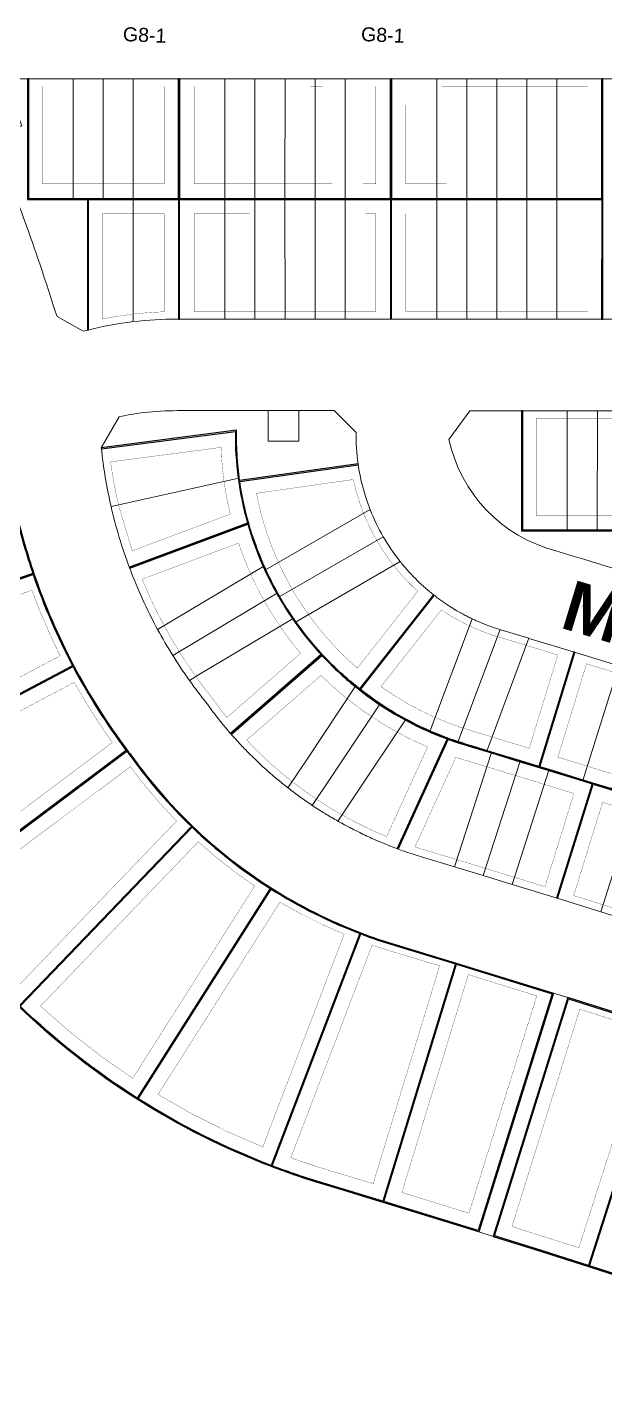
# Model space of a CAD drawing. Header units: centimetres. Extents: x -6122352 to 7132207, y -1694241 to 1947892.
# Drawn here: x 29379 to 144818, y -410151 to -140403 of the extents above; entities that cross this region are included whole.
import ezdxf

# ---------------------------------------------------------------- set-up
doc = ezdxf.new("R2010")
doc.units = ezdxf.units.CM
doc.header["$MEASUREMENT"] = 0
doc.linetypes.add('XR-AR-END-SETTING OUT PLAN$0$23261-XR-AR-SI-GF$0$HIDDEN', pattern=[0.375, 0.25, -0.125])
for name, color, linetype, lineweight, true_color in [('08-Compound Wall-2', 6, 'Continuous', 25, 0xff00ff), ('23585-XR-AR-DAMAC PLOT LIMITS$0$1-End units', 7, 'Continuous', 5, 0xf8991e), ('23585-XR-AR-DAMAC PLOT LIMITS$0$1-Open Space', 7, 'Continuous', 5, 0x90cf5a), ('23585-XR-AR-DAMAC PLOT LIMITS$0$1-Utility', 7, 'Continuous', 5, 0x8db1ff)]:
    doc.layers.add(name, color=color, linetype=linetype, lineweight=lineweight, true_color=true_color)
for name, color, linetype, lineweight in [('23585-XR-AR-BOUNDARY WALLS AND SETBACKS$0$A-ANNO-TEXT', 3, 'Continuous', 25), ('23585-XR-AR-DAMAC PLOT LIMITS$0$1-Mid units', 41, 'Continuous', 5), ('23585-XR-AR-DAMAC PLOT LIMITS$0$1-V75', 142, 'Continuous', 5), ('A-ANNO-TEXT', 3, 'Continuous', 25)]:
    doc.layers.add(name, color=color, linetype=linetype, lineweight=lineweight)
for name, color, linetype in [('23585-XR-AR-BOUNDARY WALLS AND SETBACKS$0$cluster name', 2, 'Continuous'), ('23585-XR-AR-BOUNDARY WALLS AND SETBACKS$0$setback', 7, 'XR-AR-END-SETTING OUT PLAN$0$23261-XR-AR-SI-GF$0$HIDDEN'), ('@MI-REF LAYER', 7, 'Continuous'), ('@MI-TYPE-01', 30, 'Continuous')]:
    doc.layers.add(name, color=color, linetype=linetype)
doc.styles.add('23585-XR-AR-BOUNDARY WALLS AND SETBACKS$0$Arial', font='arialbd.ttf')
doc.styles.add('23585-XR-AR-MALDIVE-2$0$Arial', font='arialbd.ttf')

# ---------------------------------------------------------------- blocks, each defined once
blk = doc.blocks.new('23585-XR-AR-BOUNDARY WALLS AND SETBACKS$0$A$Cfa569a08')
at = {"layer": '23585-XR-AR-BOUNDARY WALLS AND SETBACKS$0$cluster name', "style": '23585-XR-AR-BOUNDARY WALLS AND SETBACKS$0$Arial'}
blk.add_text('Maldives 3', height=10, rotation=30.6218, dxfattribs=at).set_placement((496675.23, 2768820.96))
blk = doc.blocks.new('23585-XR-AR-BOUNDARY WALLS AND SETBACKS')
at = {"layer": '08-Compound Wall-2'}
for p, q in [((496611.83, 2768878.57), (496617.88, 2768885.17)), ((496611.98, 2768878.44), (496618.02, 2768885.04)), ((496607.78, 2768874.15), (496611.83, 2768878.57)), ((496607.93, 2768874.01), (496611.98, 2768878.44)), ((496603.72, 2768869.73), (496607.78, 2768874.15)), ((496603.87, 2768869.59), (496607.93, 2768874.01)), ((496571.88, 2768870.35), (496589.5, 2768854.21)), ((496599.67, 2768865.3), (496603.72, 2768869.73)), ((496599.82, 2768865.17), (496603.87, 2768869.59)), ((496595.62, 2768860.88), (496599.67, 2768865.3)), ((496595.77, 2768860.74), (496599.82, 2768865.17)), ((496589.5, 2768854.21), (496595.62, 2768860.88)), ((496589.65, 2768854.07), (496595.77, 2768860.74)), ((496607.27, 2768837.92), (496589.65, 2768854.07)), ((496554.83, 2768816.06), (496560.94, 2768822.74)), ((496560.94, 2768822.74), (496578.56, 2768806.59)), ((496550.77, 2768811.64), (496554.83, 2768816.06)), ((496548.78, 2768809.46), (496550.77, 2768811.64))]:
    blk.add_line(p, q, dxfattribs=at)
for points in [[(496638.46, 2768844.87), (496638.32, 2768844.72), (496656.02, 2768828.51), (496662.2, 2768835.26), (496666.25, 2768839.68), (496670.31, 2768844.11)], [(496638.46, 2768844.87), (496656.01, 2768828.79), (496662.05, 2768835.39), (496666.11, 2768839.82), (496670.16, 2768844.24), (496674.21, 2768848.66), (496678.27, 2768853.09), (496682.32, 2768857.51), (496686.37, 2768861.93), (496690.43, 2768866.36), (496694.48, 2768870.78), (496700.66, 2768877.53), (496706.84, 2768884.28), (496710.9, 2768888.7), (496714.95, 2768893.12), (496719, 2768897.55), (496723.06, 2768901.97), (496727.11, 2768906.4), (496731.16, 2768910.82), (496735.22, 2768915.24), (496739.27, 2768919.67), (496745.32, 2768926.26), (496727.77, 2768942.34)], [(496543.31, 2768839.16), (496560.93, 2768823.02), (496567.04, 2768829.69), (496571.09, 2768834.11), (496575.15, 2768838.54), (496579.2, 2768842.96), (496583.25, 2768847.39), (496589.37, 2768854.06), (496571.75, 2768870.2)], [(496571.88, 2768870.35), (496571.81, 2768870.28), (496571.75, 2768870.2)], [(496578.7, 2768806.74), (496561.07, 2768822.88), (496567.19, 2768829.56), (496571.24, 2768833.98), (496575.3, 2768838.4), (496579.35, 2768842.83), (496583.4, 2768847.25), (496589.52, 2768853.92), (496607.14, 2768837.78)], [(496543.31, 2768839.16), (496543.24, 2768839.09), (496543.17, 2768839.02)], [(496548.63, 2768809.6), (496550.62, 2768811.77), (496554.68, 2768816.2), (496560.79, 2768822.87), (496543.17, 2768839.02)], [(496715.06, 2768784.22), (496703.01, 2768804.86), (496706.34, 2768806.8), (496710.97, 2768809.49), (496711.53, 2768809.81), (496716.48, 2768812.67), (496721.65, 2768815.65), (496726.57, 2768818.47), (496729.86, 2768820.35), (496731.78, 2768821.45), (496737.81, 2768824.88), (496739.78, 2768825.99), (496751.56, 2768805.19)], [(496578.56, 2768806.59), (496578.63, 2768806.66), (496578.7, 2768806.74)]]:
    blk.add_lwpolyline(points, dxfattribs=at)
for points in [[(496706.24, 2768806.97), (496702.82, 2768804.98), (496701.05, 2768803.95), (496694.93, 2768800.36), (496693.25, 2768799.37), (496681.13, 2768819.97), (496681.04, 2768819.92), (496680.96, 2768819.87), (496693.07, 2768799.27), (496689.76, 2768797.31), (496684.59, 2768794.26), (496681.35, 2768792.34), (496680.04, 2768791.56, -0.014895), (496676.67, 2768789.69), (496676.05, 2768789.38, -0.023271), (496670.57, 2768786.93, -0.05204), (496657.65, 2768783.37), (496653.76, 2768806.95, -0.000615), (496653.67, 2768806.94), (496653.57, 2768806.92), (496657.46, 2768783.34, -0.003565), (496656.55, 2768783.2, -0.035813), (496647.34, 2768782.49, -0.032495), (496638.97, 2768783, -0.00319), (496638.15, 2768783.11, -0.020049), (496633.06, 2768784.03, -0.003168), (496632.26, 2768784.21, -0.020019), (496627.29, 2768785.59, -0.003257), (496626.49, 2768785.86, -0.035157), (496618.12, 2768789.34, -0.03313), (496610.75, 2768793.67), (496624.25, 2768813.39)], [(496624.08, 2768813.5), (496610.58, 2768793.78, -0.039062), (496602.74, 2768800.1), (496587.13, 2768777.81, 0.000256), (496587.21, 2768777.75, -0.000256)], [(496686.26, 2768767.39), (496676.85, 2768789.56, 0.014538), (496680.14, 2768791.39), (496681.46, 2768792.17), (496684.69, 2768794.09), (496689.86, 2768797.14), (496693.26, 2768799.15), (496695.03, 2768800.19), (496701.15, 2768803.77), (496702.84, 2768804.76), (496714.88, 2768784.11)], [(496587.29, 2768777.69), (496602.77, 2768799.79, 0.071806), (496617.95, 2768789.2), (496608.5, 2768765.84)], [(496608.69, 2768765.76), (496618.12, 2768789.11, 0.034738), (496626.42, 2768785.67, 0.003257), (496627.23, 2768785.4, 0.020019), (496632.22, 2768784.01, 0.003168), (496633.02, 2768783.83, 0.020049), (496638.13, 2768782.91, 0.00319), (496638.95, 2768782.8, 0.032097), (496647.24, 2768782.29), (496646.66, 2768758.31)], [(496646.86, 2768758.3), (496647.44, 2768782.29, 0.035437), (496656.58, 2768783, 0.003953), (496657.59, 2768783.16, 0.052031), (496670.55, 2768786.71), (496670.55, 2768786.71, 0.023669), (496676.14, 2768789.2), (496676.67, 2768789.47), (496686.08, 2768767.3)], [(496596.58, 2768750.91, 0.039298), (496615.47, 2768744.36, 0.039298), (496635.16, 2768740.84, 0.003624), (496637, 2768740.67, 0.045416), (496655.15, 2768740.19, 0.05005), (496674.88, 2768743.46, 0.05005), (496693.57, 2768750.58, 0.018202), (496699.97, 2768754.08), (496710.9, 2768760.56), (496728.43, 2768770.83), (496753.56, 2768727.6), (496736.31, 2768717.5), (496731.03, 2768714.37), (496730.92, 2768714.31), (496730.71, 2768714.18), (496725.54, 2768711.11, -0.018189), (496715.95, 2768705.87, -0.049937), (496687.94, 2768695.19, -0.050015), (496658.36, 2768690.29, -0.043984)], [(496585.78, 2768756.26, 0.023636), (496596.58, 2768750.91)]]:
    blk.add_lwpolyline(points, format="xyb", dxfattribs=at)
for points in [[(496766.34, 2768792.53), (496748.68, 2768782.5), (496731.03, 2768772.33), (496756.16, 2768729.11), (496763.75, 2768733.5), (496773.49, 2768739.09), (496791.16, 2768749.12), (496808.34, 2768758.73), (496825.86, 2768768.38), (496843.44, 2768777.92), (496848.97, 2768780.89), (496848.97, 2768780.89), (496849, 2768780.91), (496849.11, 2768780.96), (496854.57, 2768783.88), (496861.08, 2768787.34), (496878.77, 2768796.66), (496896.53, 2768805.86), (496873.66, 2768850.33), (496855.63, 2768840.98), (496837.65, 2768831.52), (496819.73, 2768821.94), (496801.87, 2768812.25), (496784.08, 2768802.44)], [(496766.36, 2768792.3), (496790.7, 2768749.09), (496773.48, 2768739.32), (496748.86, 2768782.38)], [(496748.69, 2768782.28), (496773.31, 2768739.22), (496763.65, 2768733.67), (496756.23, 2768729.38), (496731.3, 2768772.26)], [(496728.36, 2768770.55), (496753.29, 2768727.67), (496736.29, 2768717.72), (496711.09, 2768760.44)]]:
    blk.add_lwpolyline(points, close=True, dxfattribs=at)
for points in [[(496596.41, 2768750.77), (496576.52, 2768705.33, -0.023528), (496561.58, 2768712.73, 0.003918), (496555.39, 2768716.1), (496578.79, 2768759.84, -0.003924), (496585.68, 2768756.09, 0.02344)], [(496710.92, 2768760.34), (496736.12, 2768717.62), (496730.93, 2768714.55), (496730.82, 2768714.48), (496730.61, 2768714.35), (496725.44, 2768711.29, -0.018022), (496715.95, 2768706.09), (496693.75, 2768750.45, 0.017952), (496700.07, 2768753.91)], [(496615.33, 2768744.19), (496602.8, 2768696.2, -0.039025), (496576.71, 2768705.25), (496596.59, 2768750.69, 0.038906)], [(496693.57, 2768750.36), (496715.78, 2768706.01, -0.049604), (496687.98, 2768695.41), (496675.03, 2768743.29, 0.049551)], [(496635.04, 2768740.65), (496630.18, 2768691.29, -0.039025), (496602.99, 2768696.15), (496615.52, 2768744.14, 0.038906)], [(496674.84, 2768743.24), (496687.79, 2768695.36, -0.049681), (496658.45, 2768690.5), (496655.26, 2768740, 0.04955)], [(496655.06, 2768739.98), (496658.25, 2768690.48, -0.043821), (496632.02, 2768691.12, -0.00232), (496630.38, 2768691.27), (496635.24, 2768740.63, 0.003421), (496636.98, 2768740.47, 0.045158)]]:
    blk.add_lwpolyline(points, format="xyb", close=True, dxfattribs=at)
at = {"layer": '23585-XR-AR-BOUNDARY WALLS AND SETBACKS$0$setback', "ltscale": 40, "const_width": 0.05}
for points in [[(496589.32, 2768858.3), (496574.95, 2768871.48), (496579.1, 2768876.01), (496583.16, 2768880.43), (496587.21, 2768884.86), (496591.26, 2768889.28), (496595.32, 2768893.71), (496599.47, 2768898.24), (496613.85, 2768885.07), (496609.69, 2768880.53), (496605.64, 2768876.11), (496601.59, 2768871.69), (496597.53, 2768867.26), (496593.48, 2768862.84), (496589.32, 2768858.3)], [(496682.19, 2768890.38), (496696.57, 2768877.21), (496692.42, 2768872.68), (496688.36, 2768868.25), (496684.31, 2768863.83), (496680.26, 2768859.4), (496676.2, 2768854.98), (496672.15, 2768850.56), (496668.1, 2768846.13), (496664.04, 2768841.71), (496659.99, 2768837.28), (496655.83, 2768832.75), (496641.46, 2768845.92), (496645.61, 2768850.46), (496649.67, 2768854.88), (496653.72, 2768859.31), (496657.77, 2768863.73), (496661.83, 2768868.15), (496665.88, 2768872.58), (496669.93, 2768877), (496673.99, 2768881.43), (496678.04, 2768885.85), (496682.19, 2768890.38)], [(496585.27, 2768853.88), (496570.89, 2768867.05), (496566.74, 2768862.52), (496562.69, 2768858.09), (496558.63, 2768853.67), (496554.58, 2768849.25), (496550.53, 2768844.82), (496546.37, 2768840.29), (496560.75, 2768827.12), (496564.9, 2768831.65), (496568.96, 2768836.07), (496573.01, 2768840.5), (496577.06, 2768844.92), (496581.12, 2768849.34), (496585.27, 2768853.88)]]:
    blk.add_lwpolyline(points, dxfattribs=at)
for points in [[(496593.75, 2768854.25), (496597.9, 2768858.78), (496601.96, 2768863.21), (496606.01, 2768867.63), (496610.06, 2768872.06), (496614.12, 2768876.48), (496618.27, 2768881.01), (496632.65, 2768867.84), (496628.49, 2768863.31), (496624.44, 2768858.88), (496620.39, 2768854.46), (496616.33, 2768850.03), (496612.28, 2768845.61), (496608.13, 2768841.08)], [(496579.55, 2768809.89), (496565.17, 2768823.06), (496569.33, 2768827.6), (496573.38, 2768832.02), (496577.43, 2768836.44), (496581.49, 2768840.87), (496585.54, 2768845.29), (496589.69, 2768849.83), (496604.07, 2768836.65), (496599.92, 2768832.12), (496595.86, 2768827.69), (496591.81, 2768823.27), (496587.76, 2768818.85), (496583.7, 2768814.42)], [(496716.05, 2768838.49), (496725.72, 2768821.56), (496725.03, 2768821.16), (496720.11, 2768818.34), (496714.93, 2768815.36), (496709.97, 2768812.49), (496709.41, 2768812.17), (496704.78, 2768809.48), (496701.36, 2768807.48), (496699.59, 2768806.45), (496694.28, 2768803.34), (496684.39, 2768820.14), (496689.83, 2768823.33), (496695.01, 2768826.35), (496700.2, 2768829.36), (496705.39, 2768832.36), (496710.58, 2768835.36)], [(496542.32, 2768835.87), (496538.16, 2768831.33), (496534.11, 2768826.91), (496530.06, 2768822.48), (496525.9, 2768817.95), (496540.28, 2768804.77), (496544.43, 2768809.31), (496546.36, 2768811.41), (496548.49, 2768813.73), (496552.54, 2768818.16), (496556.69, 2768822.69)], [(496738.69, 2768822.04), (496733.21, 2768818.93), (496731.3, 2768817.83), (496728.01, 2768815.95), (496723.1, 2768813.14), (496717.93, 2768810.16), (496712.98, 2768807.3), (496712.43, 2768806.98), (496707.8, 2768804.29), (496706.98, 2768803.81), (496716.81, 2768786.97), (496722.13, 2768790.06), (496727.32, 2768793.07), (496732.53, 2768796.07), (496737.73, 2768799.05), (496742.95, 2768802.03), (496748.3, 2768805.07)], [(496769.4, 2768740.2), (496746.82, 2768779.7), (496734.38, 2768772.53), (496757.25, 2768733.2), (496762.25, 2768736.1)], [(496737.37, 2768721.6), (496749.47, 2768728.68), (496726.6, 2768768.01), (496714.25, 2768760.78)]]:
    blk.add_lwpolyline(points, close=True, dxfattribs=at)
for points in [[(496575.53, 2768805.43, 0.020985), (496571.61, 2768800.44, 0.020001), (496568.28, 2768795.39), (496552.81, 2768809.57), (496552.91, 2768809.68), (496556.96, 2768814.1), (496561.12, 2768818.64)], [(496679.22, 2768817.1), (496689.1, 2768800.3), (496688.28, 2768799.81), (496683.11, 2768796.76), (496679.87, 2768794.83), (496678.55, 2768794.05, -0.014863), (496675.35, 2768792.27), (496674.74, 2768791.96, -0.02324), (496669.51, 2768789.63, -0.04023), (496660.03, 2768786.78), (496656.85, 2768806.05, 0.004223), (496657.55, 2768806.22, 0.005718), (496658.48, 2768806.47), (496658.52, 2768806.49), (496658.76, 2768806.55), (496659.13, 2768806.66), (496659.62, 2768806.81), (496659.97, 2768806.92, 0.00545), (496660.84, 2768807.22), (496660.92, 2768807.24, 0.006136), (496661.89, 2768807.59, 0.007036), (496662.99, 2768808.03, 0.007417), (496664.15, 2768808.52, 0.006012), (496665.07, 2768808.94), (496665.28, 2768809.04, 0.008406), (496666.55, 2768809.67), (496666.9, 2768809.86), (496667.35, 2768810.1), (496667.63, 2768810.26, 0.006522), (496668.59, 2768810.81), (496673.85, 2768813.93)], [(496625.77, 2768810.66), (496614.74, 2768794.54, 0.021725), (496619.42, 2768791.93, 0.035157), (496627.41, 2768788.6, 0.003257), (496628.17, 2768788.35, 0.020019), (496632.93, 2768787.03, 0.003168), (496633.69, 2768786.86, 0.020049), (496638.55, 2768785.98, 0.00319), (496639.33, 2768785.88, 0.032495), (496647.32, 2768785.39, 0.027588), (496654.11, 2768785.8), (496650.93, 2768805.07, -0.002427), (496650.52, 2768805.04), (496650.47, 2768805.03), (496650.37, 2768805.02, -0.008527), (496648.94, 2768804.94, -0.007638), (496647.65, 2768804.9), (496646.8, 2768804.89), (496646.73, 2768804.9, -0.008377), (496645.32, 2768804.93, -0.007306), (496644.09, 2768805, -0.037052), (496637.92, 2768805.89, -0.037052), (496631.94, 2768807.69, -0.040657)], [(496711.63, 2768783.94), (496701.8, 2768800.79), (496696.5, 2768797.68), (496694.73, 2768796.65), (496691.33, 2768794.64), (496686.17, 2768791.59), (496682.94, 2768789.68), (496681.62, 2768788.89, -0.004595), (496680.54, 2768788.27), (496688.23, 2768770.16), (496688.68, 2768770.42, 0.004188), (496689.84, 2768771.09), (496695.74, 2768774.6), (496700.91, 2768777.65), (496706.08, 2768780.7)], [(496644.27, 2768779.45), (496643.79, 2768759.93, -0.000488), (496643.64, 2768759.94), (496643.58, 2768759.95, -0.004636), (496642.1, 2768760.06), (496642.05, 2768760.06, -0.004894), (496640.48, 2768760.21, -0.005054), (496638.86, 2768760.39, -0.004933), (496636.97, 2768760.53, -0.005199), (496634.98, 2768760.73, -0.004042), (496633.44, 2768760.9, -0.015388), (496627.59, 2768761.8, -0.015369), (496621.82, 2768763.06, -0.026867), (496611.96, 2768766.1), (496619.66, 2768785.18, 0.023146), (496625.5, 2768782.92, 0.003257), (496626.34, 2768782.64, 0.020019), (496631.55, 2768781.19, 0.003168), (496632.39, 2768781, 0.020049), (496637.73, 2768780.04, 0.00319), (496638.58, 2768779.93, 0.021083)], [(496675.19, 2768785.52, -0.025392), (496668.81, 2768782.99), (496668.81, 2768782.99, -0.041031), (496658.06, 2768780.3, -0.003953), (496657, 2768780.13, -0.02502), (496650.27, 2768779.47), (496649.79, 2768759.79, 0.006545), (496651.91, 2768759.85, 0.005075), (496653.55, 2768759.93), (496653.74, 2768759.94, 0.004679), (496655.24, 2768760.05), (496655.34, 2768760.06, 0.005308), (496657.04, 2768760.21), (496657.22, 2768760.23, 0.004066), (496658.52, 2768760.38), (496659.07, 2768760.45, 0.004271), (496660.43, 2768760.64), (496660.65, 2768760.67, 0.004646), (496662.12, 2768760.91, 0.004451), (496663.53, 2768761.16), (496663.71, 2768761.19, 0.004029), (496664.98, 2768761.44), (496665.02, 2768761.45, 0.004163), (496666.33, 2768761.73), (496666.46, 2768761.76, 0.004579), (496667.9, 2768762.1, 0.004466), (496669.29, 2768762.46), (496669.45, 2768762.5, 0.003989), (496670.69, 2768762.84), (496670.75, 2768762.86, 0.004155), (496672.03, 2768763.23), (496672.26, 2768763.3, 0.004266), (496673.56, 2768763.72, 0.004639), (496674.98, 2768764.19, 0.00464), (496676.38, 2768764.69, 0.004886), (496677.85, 2768765.25, 0.005779), (496679.58, 2768765.94, 0.004359), (496680.86, 2768766.49), (496681.36, 2768766.71, 0.003275), (496682.32, 2768767.14), (496682.81, 2768767.37, 0.000264), (496682.88, 2768767.4)], [(496732.2, 2768718.55), (496709.08, 2768757.74), (496700.73, 2768752.79, -0.010817), (496696.91, 2768750.62), (496717.28, 2768709.92, 0.013095), (496724.01, 2768713.69), (496729.18, 2768716.76), (496729.39, 2768716.89), (496729.5, 2768716.96)], [(496600.71, 2768699.66), (496612.2, 2768743.7, -0.02765), (496598.74, 2768748.37), (496580.5, 2768706.67, 0.030695)], [(496711.91, 2768707.24, -0.039743), (496690.04, 2768698.9), (496678.16, 2768742.83, 0.035264), (496691.54, 2768747.94)], [(496627.57, 2768694.39), (496632.03, 2768739.68, -0.02765), (496618.01, 2768742.18), (496606.51, 2768698.15, 0.030695)], [(496684.25, 2768697.34), (496672.37, 2768741.27, -0.035264), (496658.24, 2768738.93), (496661.16, 2768693.51, 0.039805)], [(496655.18, 2768693.12), (496652.25, 2768738.54, -0.035114), (496638, 2768739.05), (496633.54, 2768693.77, 0.036812)]]:
    blk.add_lwpolyline(points, format="xyb", close=True, dxfattribs=at)
blk.add_lwpolyline([(496608.61, 2768791.37, 0.02465), (496614.28, 2768787.86), (496606.45, 2768768.49), (496597.75, 2768772.69, -0.022507), (496590.43, 2768777.29), (496603.2, 2768795.52, 0.025211), (496608.61, 2768791.37)], format="xyb", dxfattribs=at)
at = {"layer": '@MI-TYPE-01'}
for p, q in [((496617.88, 2768885.17), (496600.25, 2768901.32)), ((496618.02, 2768885.04), (496635.64, 2768868.89)), ((496567.99, 2768791.86), (496548.78, 2768809.46))]:
    blk.add_line(p, q, dxfattribs=at)
for points in [[(496618.09, 2768885.25), (496600.39, 2768901.46), (496600.25, 2768901.32)], [(496635.64, 2768868.89), (496635.78, 2768869.04), (496618.09, 2768885.25)], [(496522.9, 2768816.9), (496522.77, 2768816.75)], [(496522.9, 2768816.9), (496540.52, 2768800.75), (496546.57, 2768807.35), (496548.63, 2768809.6)]]:
    blk.add_lwpolyline(points, dxfattribs=at)
blk.add_lwpolyline([(496522.77, 2768816.75), (496540.54, 2768800.47), (496546.72, 2768807.21), (496548.64, 2768809.32), (496567.89, 2768791.68, -0.000695), (496567.99, 2768791.86)], format="xyb", dxfattribs=at)
at = {"layer": '23585-XR-AR-BOUNDARY WALLS AND SETBACKS$0$A-ANNO-TEXT'}
blk.add_blockref('23585-XR-AR-BOUNDARY WALLS AND SETBACKS$0$A$Cfa569a08', (0, 0), dxfattribs=at)
blk = doc.blocks.new('A$C9d9485f6')
at = {"layer": 'A-ANNO-TEXT', "rotation": 312.4881850805905}
blk.add_blockref('23585-XR-AR-BOUNDARY WALLS AND SETBACKS', (-2377088.53, -1504219.25), dxfattribs=at)
blk = doc.blocks.new('23585-XR-AR-DAMAC PLOT LIMITS')
at = {"layer": '23585-XR-AR-DAMAC PLOT LIMITS$0$1-End units', "color": 251, "true_color": 0x636466}
for points in [[(496618.09, 2768885.25), (496611.9, 2768878.51), (496594.21, 2768894.72), (496600.39, 2768901.46)], [(496635.78, 2768869.04), (496629.6, 2768862.29), (496611.9, 2768878.51), (496618.09, 2768885.25)], [(496589.51, 2768854.06), (496571.81, 2768870.28), (496578, 2768877.02), (496595.69, 2768860.81)], [(496583.33, 2768847.32), (496565.63, 2768863.53), (496571.81, 2768870.28), (496589.51, 2768854.06)], [(496589.51, 2768854.06), (496595.69, 2768860.81), (496613.39, 2768844.6), (496607.2, 2768837.85)], [(496583.33, 2768847.32), (496589.51, 2768854.06), (496607.2, 2768837.85), (496601.02, 2768831.1)], [(496662.2, 2768835.26), (496656.02, 2768828.51), (496638.32, 2768844.72), (496644.51, 2768851.47)], [(496560.93, 2768822.88), (496543.24, 2768839.09), (496549.42, 2768845.84), (496567.11, 2768829.62)], [(496560.93, 2768822.88), (496554.75, 2768816.13), (496537.06, 2768832.34), (496543.24, 2768839.09)], [(496584.81, 2768813.41), (496578.63, 2768806.66), (496560.93, 2768822.88), (496567.11, 2768829.62)], [(496693.21, 2768799.23), (496681.04, 2768819.92), (496689.07, 2768824.63), (496701.1, 2768803.86), (496694.98, 2768800.27)], [(496546.64, 2768807.28), (496540.46, 2768800.53), (496522.77, 2768816.75), (496528.95, 2768823.5)], [(496693.21, 2768799.23), (496689.81, 2768797.23), (496684.64, 2768794.17), (496683.78, 2768793.67), (496672.86, 2768815.09), (496673.09, 2768815.22), (496681.04, 2768819.92)], [(496702.88, 2768804.89), (496706.29, 2768806.88), (496710.92, 2768809.57), (496722.88, 2768788.77), (496714.97, 2768784.17)], [(496694.98, 2768800.27), (496701.1, 2768803.86), (496702.88, 2768804.89), (496714.97, 2768784.17), (496706.84, 2768779.41)]]:
    blk.add_lwpolyline(points, close=True, dxfattribs=at)
for points in [[(496578.63, 2768806.66), (496578.38, 2768806.4, 0.029706), (496572.83, 2768799.56), (496554.75, 2768816.13), (496560.93, 2768822.88)], [(496572.83, 2768799.56, 0.031399), (496567.89, 2768791.68), (496548.57, 2768809.38), (496550.7, 2768811.71), (496554.75, 2768816.13)], [(496632.48, 2768809.09), (496627.24, 2768785.5, -0.003207), (496626.46, 2768785.76, -0.035157), (496618.07, 2768789.25, -0.033906), (496610.53, 2768793.7), (496624.08, 2768813.5, 0.058506)], [(496673.24, 2768787.93, -0.011024), (496670.61, 2768786.84, -0.009847), (496668.22, 2768785.96, -0.023239), (496662.46, 2768784.26, -0.019285), (496657.57, 2768783.26), (496653.67, 2768806.94, 0.007118), (496654.8, 2768807.14), (496654.98, 2768807.17, 0.005791), (496655.9, 2768807.37), (496656.01, 2768807.39, 0.006079), (496656.97, 2768807.62), (496657.01, 2768807.63), (496657.17, 2768807.68, 0.005729), (496658.07, 2768807.92), (496658.11, 2768807.93), (496658.34, 2768807.99), (496658.7, 2768808.1), (496659.08, 2768808.21), (496659.21, 2768808.26), (496659.51, 2768808.35, 0.003459), (496660.05, 2768808.53), (496660.43, 2768808.66, 0.006113), (496661.36, 2768809, 0.006263), (496662.31, 2768809.37)], [(496657.57, 2768783.26, -0.003953), (496656.56, 2768783.1, -0.035812), (496647.34, 2768782.39, -0.032495), (496638.96, 2768782.9), (496644.19, 2768806.49, 0.006618), (496645.27, 2768806.43), (496645.32, 2768806.43), (496645.38, 2768806.43, 0.006491), (496646.44, 2768806.4), (496646.75, 2768806.4), (496646.99, 2768806.4), (496647.54, 2768806.4), (496647.82, 2768806.4, 0.005214), (496648.67, 2768806.43), (496648.76, 2768806.43), (496648.94, 2768806.44, 0.007306), (496650.13, 2768806.51), (496650.33, 2768806.53), (496650.4, 2768806.53, 0.005655), (496651.31, 2768806.62), (496651.44, 2768806.63, 0.006491), (496652.49, 2768806.76), (496652.55, 2768806.77), (496652.6, 2768806.77, 0.006615), (496653.67, 2768806.94)], [(496610.11, 2768793.98), (496597.06, 2768771.36, -0.030343), (496587.13, 2768777.81), (496602.68, 2768800.01, 0.037067)], [(496610.53, 2768793.7, 0.033906), (496618.07, 2768789.25), (496608.59, 2768765.79, -0.032843), (496597.06, 2768771.36), (496610.11, 2768793.98), (496610.16, 2768793.94)], [(496696.51, 2768773.31), (496690.6, 2768769.8, -0.004188), (496689.42, 2768769.11), (496689.06, 2768768.91, -0.004661), (496687.72, 2768768.17), (496687.44, 2768768.01, -0.004396), (496686.17, 2768767.34), (496684.59, 2768771.07), (496676.72, 2768789.6, 0.008278), (496678.6, 2768790.62, 0.006617), (496680.09, 2768791.47), (496681.41, 2768792.26), (496683.78, 2768793.67), (496684.64, 2768794.17)], [(496626.46, 2768785.76), (496621.46, 2768761.61, -0.034678), (496608.59, 2768765.79), (496618.07, 2768789.25, 0.035157)], [(496686.17, 2768767.34, -0.004639), (496684.81, 2768766.66), (496684.63, 2768766.57, -0.00402), (496683.44, 2768766.01), (496682.95, 2768765.78, -0.00329), (496681.97, 2768765.33), (496681.47, 2768765.11, -0.00421), (496680.2, 2768764.57), (496680.15, 2768764.55, -0.004869), (496678.67, 2768763.96), (496678.4, 2768763.85, -0.004113), (496677.14, 2768763.37), (496676.9, 2768763.28, -0.00382), (496675.72, 2768762.86), (496675.47, 2768762.77, -0.00464), (496674.03, 2768762.29), (496672.43, 2768768.79), (496668.22, 2768785.96, 0.009847), (496670.61, 2768786.84, 0.011023), (496673.24, 2768787.93, 0.012245), (496676.1, 2768789.29), (496676.72, 2768789.6), (496684.59, 2768771.07)], [(496638.96, 2768782.9, 0.032495), (496647.34, 2768782.39), (496646.89, 2768764), (496646.76, 2768758.31, -0.004907), (496645.15, 2768758.36), (496645.01, 2768758.37, -0.004487), (496643.54, 2768758.45), (496643.49, 2768758.45, -0.004615), (496641.98, 2768758.56), (496641.93, 2768758.57, -0.004908), (496640.33, 2768758.72, -0.004923), (496638.72, 2768758.9, -0.003987), (496637.17, 2768759.01), (496636.84, 2768759.04, -0.00455), (496635.08, 2768759.21), (496634.82, 2768759.23, -0.00404), (496633.26, 2768759.41), (496633.69, 2768761.53), (496638.14, 2768783.01, 0.00319)], [(496662.37, 2768759.43, -0.004636), (496660.88, 2768759.19), (496660.65, 2768759.16, -0.004291), (496659.26, 2768758.96), (496658.71, 2768758.89, -0.004075), (496657.38, 2768758.74), (496657.2, 2768758.72, -0.005323), (496655.46, 2768758.56), (496655.36, 2768758.55, -0.004674), (496653.84, 2768758.44), (496653.64, 2768758.43, -0.00508), (496651.97, 2768758.35, -0.005246), (496650.24, 2768758.3), (496650.12, 2768758.29, -0.004943), (496648.5, 2768758.28), (496648.27, 2768758.29, -0.004636), (496646.76, 2768758.31), (496646.89, 2768764), (496647.34, 2768782.39, 0.035812), (496656.56, 2768783.1), (496660.62, 2768766.58)]]:
    blk.add_lwpolyline(points, format="xyb", close=True, dxfattribs=at)
at = {"layer": '23585-XR-AR-DAMAC PLOT LIMITS$0$1-Mid units', "color": 251, "true_color": 0x636466}
for points in [[(496607.85, 2768874.08), (496590.16, 2768890.3), (496594.21, 2768894.72), (496611.9, 2768878.51)], [(496603.8, 2768869.66), (496586.1, 2768885.87), (496590.16, 2768890.3), (496607.85, 2768874.08)], [(496599.74, 2768865.23), (496582.05, 2768881.45), (496586.1, 2768885.87), (496603.8, 2768869.66)], [(496595.69, 2768860.81), (496578, 2768877.02), (496582.05, 2768881.45), (496599.74, 2768865.23)], [(496607.85, 2768874.08), (496611.9, 2768878.51), (496629.6, 2768862.29), (496625.55, 2768857.87)], [(496603.8, 2768869.66), (496607.85, 2768874.08), (496625.55, 2768857.87), (496621.49, 2768853.44)], [(496599.74, 2768865.23), (496603.8, 2768869.66), (496621.49, 2768853.44), (496617.44, 2768849.02)], [(496595.69, 2768860.81), (496599.74, 2768865.23), (496617.44, 2768849.02), (496613.39, 2768844.6)], [(496579.27, 2768842.89), (496561.58, 2768859.11), (496565.63, 2768863.53), (496583.33, 2768847.32)], [(496575.22, 2768838.47), (496557.53, 2768854.68), (496561.58, 2768859.11), (496579.27, 2768842.89)], [(496670.31, 2768844.11), (496666.25, 2768839.68), (496648.56, 2768855.9), (496652.61, 2768860.32)], [(496571.17, 2768834.05), (496553.47, 2768850.26), (496557.53, 2768854.68), (496575.22, 2768838.47)], [(496666.25, 2768839.68), (496662.2, 2768835.26), (496644.51, 2768851.47), (496648.56, 2768855.9)], [(496567.11, 2768829.62), (496549.42, 2768845.84), (496553.47, 2768850.26), (496571.17, 2768834.05)], [(496579.27, 2768842.89), (496583.33, 2768847.32), (496601.02, 2768831.1), (496596.97, 2768826.68)], [(496575.22, 2768838.47), (496579.27, 2768842.89), (496596.97, 2768826.68), (496592.92, 2768822.26)], [(496571.17, 2768834.05), (496575.22, 2768838.47), (496592.92, 2768822.26), (496588.86, 2768817.83)], [(496554.75, 2768816.13), (496550.7, 2768811.71), (496533, 2768827.92), (496537.06, 2768832.34)], [(496567.11, 2768829.62), (496571.17, 2768834.05), (496588.86, 2768817.83), (496584.81, 2768813.41)], [(496550.7, 2768811.71), (496548.57, 2768809.38), (496546.64, 2768807.28), (496528.95, 2768823.5), (496533, 2768827.92)], [(496701.1, 2768803.86), (496689.07, 2768824.63), (496694.25, 2768827.65), (496706.29, 2768806.88), (496702.88, 2768804.89)], [(496710.92, 2768809.57), (496711.48, 2768809.89), (496716.11, 2768812.58), (496728.07, 2768791.77), (496722.88, 2768788.77)], [(496689.81, 2768797.23), (496693.21, 2768799.23), (496694.98, 2768800.27), (496706.84, 2768779.41), (496701.67, 2768776.36)], [(496684.64, 2768794.17), (496689.81, 2768797.23), (496701.67, 2768776.36), (496696.51, 2768773.31)]]:
    blk.add_lwpolyline(points, close=True, dxfattribs=at)
for points in [[(496683.78, 2768793.67), (496681.41, 2768792.26), (496680.09, 2768791.47, -0.006617), (496678.6, 2768790.62), (496667.69, 2768812.02), (496667.83, 2768812.11), (496672.86, 2768815.09)], [(496678.6, 2768790.62, -0.008278), (496676.72, 2768789.6), (496676.1, 2768789.29, -0.012245), (496673.24, 2768787.93), (496662.31, 2768809.37), (496662.43, 2768809.41, 0.006549), (496663.41, 2768809.83), (496663.44, 2768809.84), (496663.54, 2768809.89, 0.006022), (496664.43, 2768810.3), (496664.5, 2768810.33), (496664.64, 2768810.39, 0.006794), (496665.63, 2768810.89), (496665.9, 2768811.03), (496666.15, 2768811.16), (496666.39, 2768811.29), (496666.63, 2768811.42), (496666.91, 2768811.57, 0.00556), (496667.69, 2768812.02)], [(496638.24, 2768807.36), (496633.04, 2768783.93, -0.003168), (496632.24, 2768784.11, -0.02007), (496627.24, 2768785.5), (496632.48, 2768809.09, 0.037051)], [(496644.19, 2768806.49), (496638.96, 2768782.9, -0.00319), (496638.14, 2768783.01, -0.020049), (496633.04, 2768783.93), (496638.24, 2768807.36, 0.037052)], [(496674.03, 2768762.29, -0.004266), (496672.7, 2768761.87), (496672.47, 2768761.8, -0.004169), (496671.16, 2768761.41), (496671.1, 2768761.4, -0.003981), (496669.84, 2768761.05), (496669.67, 2768761.01, -0.00447), (496668.25, 2768760.64), (496666.53, 2768767.68), (496662.46, 2768784.26, 0.023239), (496668.22, 2768785.96), (496672.43, 2768768.79)], [(496627.24, 2768785.5, 0.02007), (496632.24, 2768784.11), (496627.32, 2768760.33, -0.015369), (496621.46, 2768761.61), (496626.46, 2768785.76, 0.003207)], [(496633.04, 2768783.93, 0.020049), (496638.14, 2768783.01), (496633.69, 2768761.53), (496633.26, 2768759.41, -0.015388), (496627.32, 2768760.33), (496632.24, 2768784.11, 0.003168)], [(496668.25, 2768760.64, -0.004586), (496666.79, 2768760.3), (496666.66, 2768760.27, -0.004169), (496665.33, 2768759.98), (496665.28, 2768759.97, -0.004022), (496663.99, 2768759.72), (496663.81, 2768759.68, -0.004454), (496662.37, 2768759.43), (496660.62, 2768766.58), (496656.56, 2768783.1, 0.003953), (496657.57, 2768783.26, 0.019285), (496662.46, 2768784.26), (496666.53, 2768767.68)]]:
    blk.add_lwpolyline(points, format="xyb", close=True, dxfattribs=at)
at = {"layer": '23585-XR-AR-DAMAC PLOT LIMITS$0$1-Open Space', "color": 251, "true_color": 0x636466}
for points in [[(496734.84, 2768871.86, 0.005952), (496666.71, 2768832.71), (496663.62, 2768830.88, -0.283021), (496632.77, 2768830.15), (496631.34, 2768837.1), (496638.32, 2768844.72), (496656.02, 2768828.51), (496662.2, 2768835.26), (496666.25, 2768839.68), (496670.31, 2768844.11)], [(496658.36, 2768690.29, 0.050015), (496687.94, 2768695.19, 0.049937), (496715.95, 2768705.87, 0.018189), (496725.54, 2768711.11), (496730.71, 2768714.18), (496730.91, 2768714.3), (496730.92, 2768714.31), (496731.03, 2768714.37), (496736.31, 2768717.49), (496753.56, 2768727.6), (496756.16, 2768729.11), (496763.75, 2768733.5), (496773.49, 2768739.09), (496790.89, 2768748.96), (496791.28, 2768749.18), (496808.34, 2768758.73), (496825.86, 2768768.38), (496843.44, 2768777.92)]]:
    blk.add_lwpolyline(points, format="xyb", dxfattribs=at)
for points in [[(496620.11, 2768887.46), (496637.81, 2768871.25), (496635.78, 2768869.04), (496618.09, 2768885.25), (496600.39, 2768901.46), (496602.42, 2768903.68)], [(496756.16, 2768729.11), (496753.56, 2768727.6), (496728.43, 2768770.83), (496731.03, 2768772.33)]]:
    blk.add_lwpolyline(points, close=True, dxfattribs=at)
for points in [[(496546.64, 2768807.28), (496548.57, 2768809.38), (496567.89, 2768791.68), (496567.47, 2768790.92), (496561.8, 2768789.01, 0.008585), (496545.54, 2768796.25), (496542.73, 2768797.43, 0.002468), (496538, 2768799.38, 0.002036), (496526.74, 2768803.9), (496528.98, 2768809.57), (496523.31, 2768811.81), (496521.07, 2768806.14), (496521.06, 2768806.14), (496519.44, 2768813.12), (496522.77, 2768816.75), (496540.46, 2768800.53)], [(496624.08, 2768813.5), (496610.53, 2768793.7), (496610.16, 2768793.94), (496610.11, 2768793.98, -0.037067), (496602.68, 2768800.01), (496587.13, 2768777.81), (496584.94, 2768784.67, -0.022565), (496587.69, 2768788.89, -0.029724), (496591.88, 2768794.03), (496592.12, 2768794.3), (496598.3, 2768801.05), (496602.36, 2768805.47), (496604.14, 2768807.42), (496608.64, 2768803.3), (496612.76, 2768807.8), (496608.26, 2768811.92), (496608.94, 2768812.66), (496610.46, 2768814.32), (496613.06, 2768817.15), (496619.24, 2768817.39, 0.038246)]]:
    blk.add_lwpolyline(points, format="xyb", close=True, dxfattribs=at)
at = {"layer": '23585-XR-AR-DAMAC PLOT LIMITS$0$1-Utility', "color": 251, "true_color": 0x636466}
blk.add_lwpolyline([(496612.76, 2768807.8), (496608.64, 2768803.3), (496604.14, 2768807.42), (496606.41, 2768809.89), (496608.26, 2768811.92)], close=True, dxfattribs=at)
at = {"layer": '23585-XR-AR-DAMAC PLOT LIMITS$0$1-V75', "color": 251, "true_color": 0x636466}
for points in [[(496790.89, 2768748.96), (496773.49, 2768739.09), (496748.68, 2768782.5), (496766.34, 2768792.53)], [(496773.49, 2768739.09), (496763.75, 2768733.5), (496756.16, 2768729.11), (496731.03, 2768772.33), (496748.68, 2768782.5)], [(496753.56, 2768727.6), (496736.31, 2768717.49), (496710.9, 2768760.56), (496728.43, 2768770.83)]]:
    blk.add_lwpolyline(points, close=True, dxfattribs=at)
for points in [[(496596.58, 2768750.91), (496576.53, 2768705.1, -0.02365), (496561.5, 2768712.55), (496561.47, 2768712.56, 0.003967), (496555.21, 2768715.97), (496578.8, 2768760.07, -0.003974), (496585.78, 2768756.26, 0.023636)], [(496736.31, 2768717.49), (496731.03, 2768714.37), (496730.92, 2768714.31), (496730.91, 2768714.3), (496730.71, 2768714.18), (496725.54, 2768711.11, -0.018189), (496715.95, 2768705.87), (496693.57, 2768750.58, 0.018202), (496699.97, 2768754.08), (496710.9, 2768760.56)], [(496615.47, 2768744.36), (496602.84, 2768695.98, -0.039308), (496576.53, 2768705.1), (496596.58, 2768750.91, 0.039298)], [(496715.95, 2768705.87, -0.049937), (496687.94, 2768695.19), (496674.88, 2768743.46, 0.05005), (496693.57, 2768750.58)], [(496635.16, 2768740.84), (496630.26, 2768691.08, -0.039308), (496602.84, 2768695.98), (496615.47, 2768744.36, 0.039298)], [(496687.94, 2768695.19, -0.050015), (496658.36, 2768690.29), (496655.15, 2768740.19, 0.05005), (496674.88, 2768743.46)], [(496655.15, 2768740.19), (496658.36, 2768690.29, -0.043984), (496632, 2768690.92, -0.002458), (496630.26, 2768691.08), (496635.16, 2768740.84, 0.003624), (496637, 2768740.67, 0.045416)]]:
    blk.add_lwpolyline(points, format="xyb", close=True, dxfattribs=at)
blk = doc.blocks.new('A$Cf093b529')
at = {"layer": 'A-ANNO-TEXT'}
blk.add_blockref('23585-XR-AR-DAMAC PLOT LIMITS', (-495391.99, -2768603.44), dxfattribs=at)

msp = doc.modelspace()

# ---------------------------------------------------------------- block references
at = {"layer": '@MI-REF LAYER', "xscale": 1000, "yscale": 1000, "zscale": 1000}
msp.add_blockref('A$C9d9485f6', (-23958.95046, 48155.57226), dxfattribs=at)
at = {"layer": '@MI-REF LAYER', "xscale": 1000, "yscale": 1000, "zscale": 1000, "rotation": 312.4882903633292}
msp.add_blockref('A$Cf093b529', (-891608.73293, 539022.72011), dxfattribs=at)

# ---------------------------------------------------------------- texts
at = {"layer": 'Defpoints', "char_height": 2800, "attachment_point": 5, "rotation": 357.4882890027, "style": '23585-XR-AR-MALDIVE-2$0$Arial'}
for insert in [(52882.55644, -142014.7766), (100450.47862, -142014.7766)]:
    msp.add_mtext('\\A1;{\\fArial|b0|i0|c0|p34;G8-1}', dxfattribs=dict(at, insert=insert))

doc.saveas('drawing.dxf')
